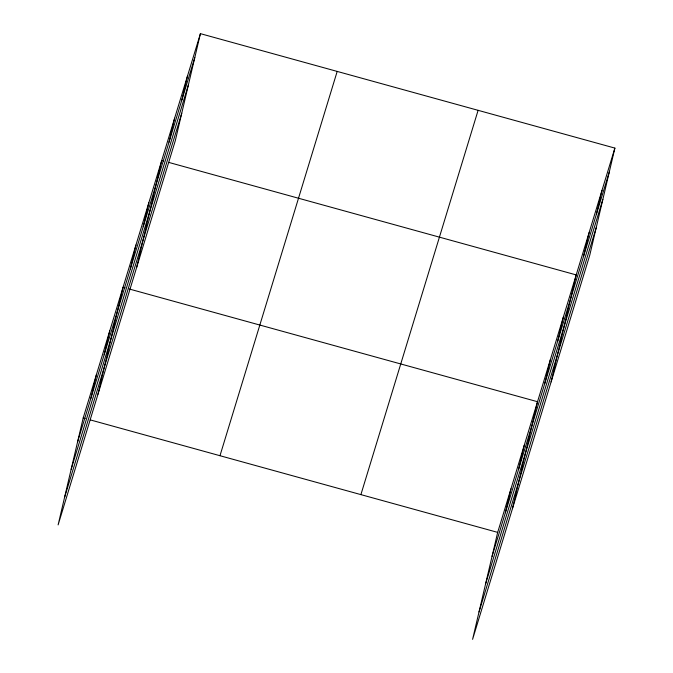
<?xml version="1.0" encoding="UTF-8"?>
<svg xmlns="http://www.w3.org/2000/svg" width="673" height="673" viewBox="0 0 673 673"><rect width="100%" height="100%" fill="white"/><g stroke="black" fill="none" stroke-linecap="round" stroke-linejoin="round"><path stroke-width="1.01" d="M200.411 33.65L83.2 417.95L58.114 524.906L175.325 140.615L200.411 33.65L614.886 148.094L589.8 255.05L472.589 639.35L497.675 532.385L614.886 148.094M90.863 398.357L96.483 374.39M104.147 354.797L109.766 330.838M97.964 394.252L123.05 287.287L125.077 287.842M130.326 268.973L135.946 245.014M143.214 226.7L148.842 202.741M136.644 267.433L161.73 160.468L163.758 161.024M169.007 142.154L174.627 118.196M181.895 99.882L187.515 75.923M505.339 512.792L510.958 488.834M518.622 469.241L524.242 445.282M512.439 508.687L537.525 401.722L129.132 288.961M544.802 383.417L550.421 359.449M557.698 341.144L563.318 317.185M551.12 381.869L576.206 274.912L168.822 162.429M583.483 256.598L589.102 232.639M596.371 214.325L601.99 190.366M77.58 441.909L194.791 57.609M71.153 469.3L188.364 85M64.541 497.515L181.744 113.224M219.978 455.714L337.19 71.414M360.896 494.621L478.108 110.322M492.056 556.344L609.267 172.052M485.637 583.735L602.84 199.444M479.016 611.959L596.219 227.659M83.2 417.95L85.227 418.505M90.291 419.902L497.675 532.385"/></g></svg>
